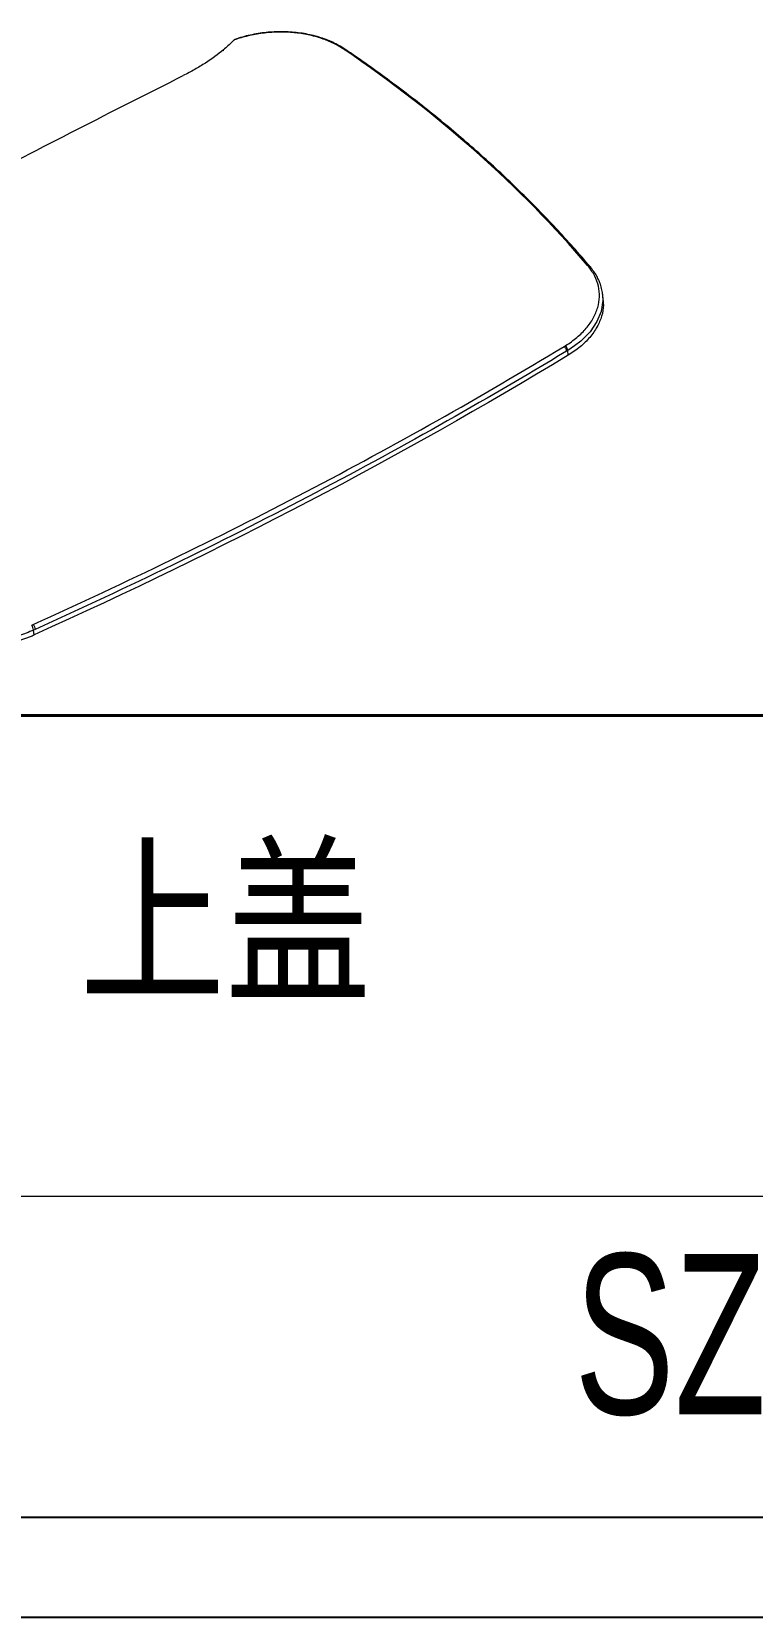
# Model space of a CAD drawing. Header units: inches. Extents: x 1813 to 4686, y 284 to 889.
# Drawn here: x 2357.6 to 2461.1, y 284.3 to 512.2 of the extents above; entities that cross this region are included whole.
import ezdxf

# ---------------------------------------------------------------- set-up
doc = ezdxf.new("R2010")
doc.units = ezdxf.units.IN
doc.header["$LTSCALE"] = 15
doc.layers.add('文字', color=81, linetype='Continuous')
doc.layers.add('粗实线', color=7, linetype='Continuous', lineweight=30)
doc.layers.add('细实线', color=3, linetype='Continuous', lineweight=9)
doc.styles.add('宋体', font='', dxfattribs={"width": 0.8, "height": 3.5})
doc.styles.add('长仿宋', font='', dxfattribs={"width": 0.7, "height": 4})
doc.styles.get('宋体').set_extended_font_data('SimSun')
doc.styles.get('长仿宋').set_extended_font_data('SimSun')

msp = doc.modelspace()

# ---------------------------------------------------------------- linework, layer by layer
at = {"color": 7, "linetype": 'Continuous', "lineweight": 15}
for p, q in [((2386.643, 510.969), (2386.787, 511.07)), ((2402.708, 509.557), (2402.548, 509.663)), ((2437.903, 478.28), (2437.79, 478.416)), ((2439.567, 474.355), (2439.582, 474.186)), ((2439.684, 473.677), (2439.617, 474.36)), ((2434.657, 465.657), (2434.589, 466.355)), ((2357.898, 425.469), (2357.83, 426.168))]:
    msp.add_line(p, q, dxfattribs=at)
for p, q in [((1841.319, 298.682), (2653.479, 298.682)), ((1812.519, 284.282), (2667.879, 284.282))]:
    msp.add_line(p, q)
at = {"color": 7, "linetype": 'Continuous', "lineweight": 15, "flags": 128}
msp.add_lwpolyline([(2385.096, 509.399), (2385.1, 509.474), (2385.103, 509.548)], dxfattribs=at)
at = {"color": 8, "linetype": 'Continuous', "lineweight": 15, "flags": 128}
msp.add_lwpolyline([(2439.582, 474.186), (2439.641, 473.536), (2439.387, 471.966), (2438.79, 470.515), (2437.795, 469.047), (2436.458, 467.692), (2435.568, 466.996), (2434.589, 466.355), (2434.589, 466.355), (2434.589, 466.355)], dxfattribs=at)
at = {"color": 8, "linetype": 'Continuous', "lineweight": 15}
for centre, radius, start, end in [((2402.391, 509.403), 0.305, 58.94354, 105.42176), ((2437.607, 478.009), 0.4, 41.48444, 96.94402)]:
    msp.add_arc(centre, radius, start, end, dxfattribs=at)
at = {"color": 7, "linetype": 'Continuous', "lineweight": 15}
for centre, radius, start, end in [((2433.251, 466.157), 1.353, 8.4232, 40.99617), ((2356.046, 425.9), 1.804, 8.55805, 32.98064)]:
    msp.add_arc(centre, radius, start, end, dxfattribs=at)
for points in [[(2386.355, 510.686), (2385.984, 510.317), (2385.567, 509.939), (2385.103, 509.548)], [(2386.355, 510.686), (2386.451, 510.781), (2386.547, 510.875), (2386.643, 510.969)], [(2318.309, 473.905), (2328.455, 479.446), (2348.768, 490.3), (2369.122, 500.737), (2379.31, 505.842)], [(2434.657, 465.657), (2410.472, 451.017), (2384.886, 437.621), (2357.898, 425.469)], [(2434.589, 466.355), (2434.524, 466.317), (2434.46, 466.278), (2434.396, 466.24)], [(2358.044, 426.265), (2357.973, 426.233), (2357.901, 426.201), (2357.83, 426.168)]]:
    msp.add_open_spline(points, degree=3, dxfattribs=at)
for points, knots in [([(2402.31, 509.697), (2401.824, 510.02), (2401.301, 510.313), (2400.193, 510.836), (2399.606, 511.067), (2398.675, 511.366), (2398.355, 511.458), (2397.708, 511.623), (2397.379, 511.696), (2396.713, 511.826), (2396.375, 511.881), (2395.689, 511.975), (2395.34, 512.013), (2394.288, 512.098), (2393.584, 512.117), (2392.17, 512.082), (2391.46, 512.028), (2390.034, 511.845), (2389.335, 511.718), (2387.967, 511.395), (2387.297, 511.2), (2386.643, 510.969)], [0, 0, 0, 0, 0.125, 0.125, 0.25, 0.25, 0.3125, 0.3125, 0.375, 0.375, 0.4375, 0.4375, 0.5, 0.5, 0.625, 0.625, 0.75, 0.75, 0.875, 0.875, 1, 1, 1, 1]), ([(2402.55, 509.667), (2402.469, 509.721), (2402.136, 509.942), (2401.486, 510.314), (2400.588, 510.751), (2399.613, 511.137), (2398.593, 511.464), (2397.523, 511.732), (2396.417, 511.938), (2395.287, 512.079), (2394.145, 512.154), (2392.996, 512.162), (2391.842, 512.106), (2390.685, 511.985), (2389.532, 511.801), (2388.398, 511.551), (2387.479, 511.305), (2386.956, 511.121), (2386.789, 511.062)], [0, 0, 0, 0, 0.0207866, 0.0851189, 0.1540431, 0.2213379, 0.2893315, 0.3577283, 0.426201, 0.4943785, 0.5619977, 0.6287824, 0.695937, 0.7636012, 0.831607, 0.8998118, 0.9680336, 1, 1, 1, 1]), ([(2385.103, 509.548), (2384.348, 508.911), (2383.487, 508.28), (2382.037, 507.349), (2381.528, 507.042), (2380.454, 506.433), (2379.892, 506.133), (2379.31, 505.842)], [0, 0, 0, 0, 0.5, 0.5, 0.75, 0.75, 1, 1, 1, 1]), ([(2402.472, 509.589), (2402.472, 509.589), (2402.472, 509.589), (2402.472, 509.589), (2402.418, 509.626), (2402.364, 509.662), (2402.31, 509.697)], [-0.00000006, -0.00000006, -0.00000006, -0.00000006, 0, 0, 0, 0.00034221537, 0.00034221537, 0.00034221537, 0.00034221537]), ([(2437.447, 478.54), (2432.635, 484.218), (2427.309, 489.656), (2415.608, 500.043), (2409.276, 504.955), (2402.472, 509.589)], [0, 0, 0, 0, 0.5, 0.5, 1, 1, 1, 1]), ([(2437.785, 478.411), (2437.688, 478.527), (2436.814, 479.58), (2435.084, 481.533), (2432.591, 484.264), (2430.012, 486.947), (2427.357, 489.587), (2424.623, 492.185), (2421.812, 494.738), (2418.928, 497.244), (2415.972, 499.703), (2412.94, 502.119), (2409.83, 504.494), (2406.635, 506.825), (2404.257, 508.511), (2402.924, 509.405), (2402.706, 509.551)], [0, 0, 0, 0, 0.0101666, 0.0920241, 0.173635, 0.2550527, 0.3363299, 0.4175193, 0.4986734, 0.5795958, 0.6602889, 0.7410385, 0.8218956, 0.9029113, 0.9841372, 1, 1, 1, 1]), ([(2434.272, 467.045), (2434.866, 467.409), (2435.415, 467.801), (2436.167, 468.432), (2436.405, 468.649), (2436.851, 469.09), (2437.06, 469.316), (2437.644, 470.006), (2437.978, 470.484), (2438.391, 471.23), (2438.514, 471.482), (2438.726, 471.99), (2438.817, 472.246), (2439.039, 473.019), (2439.12, 473.533), (2439.154, 474.555), (2439.106, 475.065), (2438.877, 476.076), (2438.699, 476.565), (2438.221, 477.51), (2437.921, 477.966), (2437.559, 478.406)], [0, 0, 0, 0, 0.125, 0.125, 0.1875, 0.1875, 0.25, 0.25, 0.375, 0.375, 0.4375, 0.4375, 0.5, 0.5, 0.625, 0.625, 0.75, 0.75, 0.875, 0.875, 1, 1, 1, 1]), ([(2437.559, 478.406), (2437.522, 478.451), (2437.484, 478.496), (2437.447, 478.54), (2437.447, 478.54), (2437.447, 478.54), (2437.447, 478.54)], [0, 0, 0, 0, 0.00034221547, 0.00034221547, 0.00034221547, 0.00034227547, 0.00034227547, 0.00034227547, 0.00034227547]), ([(2439.62, 474.179), (2439.616, 474.285), (2439.6, 474.655), (2439.472, 475.281), (2439.25, 476.016), (2438.948, 476.719), (2438.558, 477.381), (2438.197, 477.896), (2437.961, 478.183), (2437.896, 478.264)], [0, 0, 0, 0, 0.0723811, 0.2520592, 0.433722, 0.5927204, 0.7587811, 0.9326138, 1, 1, 1, 1]), ([(2439.632, 473.672), (2439.668, 473.409), (2439.775, 472.62), (2439.507, 471.278), (2438.862, 469.706), (2437.807, 468.214), (2436.423, 466.828), (2435.246, 466.047), (2434.657, 465.657)], [0, 0, 0, 0, 0.0912318, 0.2732202, 0.4548898, 0.636953, 0.8183422, 1, 1, 1, 1]), ([(2357.779, 426.979), (2371.168, 433.012), (2384.232, 439.362), (2409.702, 452.697), (2422.071, 459.663), (2434.077, 466.925)], [0, 0, 0, 0, 0.5, 0.5, 1, 1, 1, 1]), ([(2434.396, 466.24), (2422.382, 458.973), (2410.004, 452.002), (2384.516, 438.657), (2371.443, 432.303), (2358.044, 426.265)], [0, 0, 0, 0, 0.5, 0.5, 1, 1, 1, 1]), ([(2434.077, 466.925), (2434.077, 466.925), (2434.077, 466.925), (2434.077, 466.925), (2434.142, 466.965), (2434.207, 467.005), (2434.272, 467.045)], [-0.00000006, -0.00000006, -0.00000006, -0.00000006, 0, 0, 0, 0.00036458955, 0.00036458955, 0.00036458955, 0.00036458955]), ([(2434.077, 466.925), (2434.161, 466.825), (2434.237, 466.705), (2434.35, 466.463), (2434.386, 466.342), (2434.396, 466.24)], [0, 0, 0, 0, 0.5, 0.5, 1, 1, 1, 1]), ([(2357.83, 426.168), (2357.139, 425.853), (2356.421, 425.579), (2354.94, 425.117), (2354.176, 424.926), (2352.599, 424.631), (2351.806, 424.53), (2350.221, 424.417), (2349.427, 424.406), (2348.234, 424.459), (2347.84, 424.489), (2347.06, 424.57), (2346.673, 424.622), (2345.53, 424.813), (2344.799, 424.984), (2343.75, 425.302), (2343.409, 425.418), (2342.741, 425.672), (2342.414, 425.811), (2341.463, 426.255), (2340.877, 426.589), (2340.336, 426.959)], [0, 0, 0, 0, 0.125, 0.125, 0.25, 0.25, 0.375, 0.375, 0.5, 0.5, 0.5625, 0.5625, 0.625, 0.625, 0.75, 0.75, 0.8125, 0.8125, 0.875, 0.875, 1, 1, 1, 1]), ([(2340.405, 426.261), (2340.472, 426.215), (2340.607, 426.125), (2340.815, 425.993), (2341.027, 425.865), (2341.244, 425.74), (2341.465, 425.618), (2341.69, 425.5), (2341.92, 425.385), (2342.387, 425.162), (2343.116, 424.855), (2344.146, 424.505), (2345.226, 424.218), (2346.719, 423.922), (2348.668, 423.717), (2350.669, 423.742), (2352.263, 423.898), (2353.448, 424.083), (2354.613, 424.333), (2355.562, 424.596), (2356.301, 424.836), (2356.845, 425.032), (2357.379, 425.242), (2357.725, 425.393), (2357.898, 425.469)], [0, 0, 0, 0, 0.0156489, 0.0312756, 0.0468873, 0.0624911, 0.0780943, 0.093704, 0.1093275, 0.1249719, 0.1873581, 0.2497227, 0.3123413, 0.3749381, 0.4997671, 0.6248151, 0.687323, 0.74981, 0.812375, 0.8749195, 0.9062222, 0.9374648, 0.9687048, 1, 1, 1, 1]), ([(2357.559, 426.882), (2357.632, 426.914), (2357.706, 426.947), (2357.779, 426.979), (2357.779, 426.979), (2357.779, 426.979), (2357.779, 426.979)], [0, 0, 0, 0, 0.00036458995, 0.00036458995, 0.00036458995, 0.00036464995, 0.00036464995, 0.00036464995, 0.00036464995]), ([(2357.779, 426.979), (2357.847, 426.871), (2357.91, 426.744), (2358.003, 426.492), (2358.034, 426.368), (2358.044, 426.265)], [0, 0, 0, 0, 0.5, 0.5, 1, 1, 1, 1])]:
    msp.add_open_spline(points, degree=3, knots=knots, dxfattribs=at)
at = {"color": 8, "linetype": 'Continuous', "lineweight": 15}
for points, knots in [([(2402.472, 509.589), (2402.52, 509.596), (2402.61, 509.608), (2402.676, 509.571), (2402.707, 509.553)], [0, 0, 0, 0, 0.5318497, 1, 1, 1, 1]), ([(2437.447, 478.54), (2437.503, 478.538), (2437.613, 478.534), (2437.728, 478.482), (2437.769, 478.427), (2437.783, 478.409)], [0, 0, 0, 0, 0.40286267, 0.80572533, 1, 1, 1, 1])]:
    msp.add_open_spline(points, degree=3, knots=knots, dxfattribs=at)
at = {"layer": '粗实线', "color": 7, "lineweight": 40}
msp.add_line((2653.479, 413.882), (2307.879, 413.882), dxfattribs=at)
at = {"layer": '细实线', "color": 7}
msp.add_line((2653.479, 344.762), (2135.079, 344.762), dxfattribs=at)

# ---------------------------------------------------------------- texts
at = {"layer": '文字', "color": 0, "insert": (2364.421, 393.991), "char_height": 19.2, "width": 245.46509, "attachment_point": 1, "style": '宋体'}
msp.add_mtext('上盖', dxfattribs=at)
at = {"layer": '粗实线', "insert": (2435.548, 336.512), "char_height": 23.04, "width": 258.3708, "attachment_point": 1, "style": '长仿宋'}
msp.add_mtext('{\\fSTXinwei|b0|i0|c134|p2;SZOMK}', dxfattribs=at)

doc.saveas('drawing.dxf')
